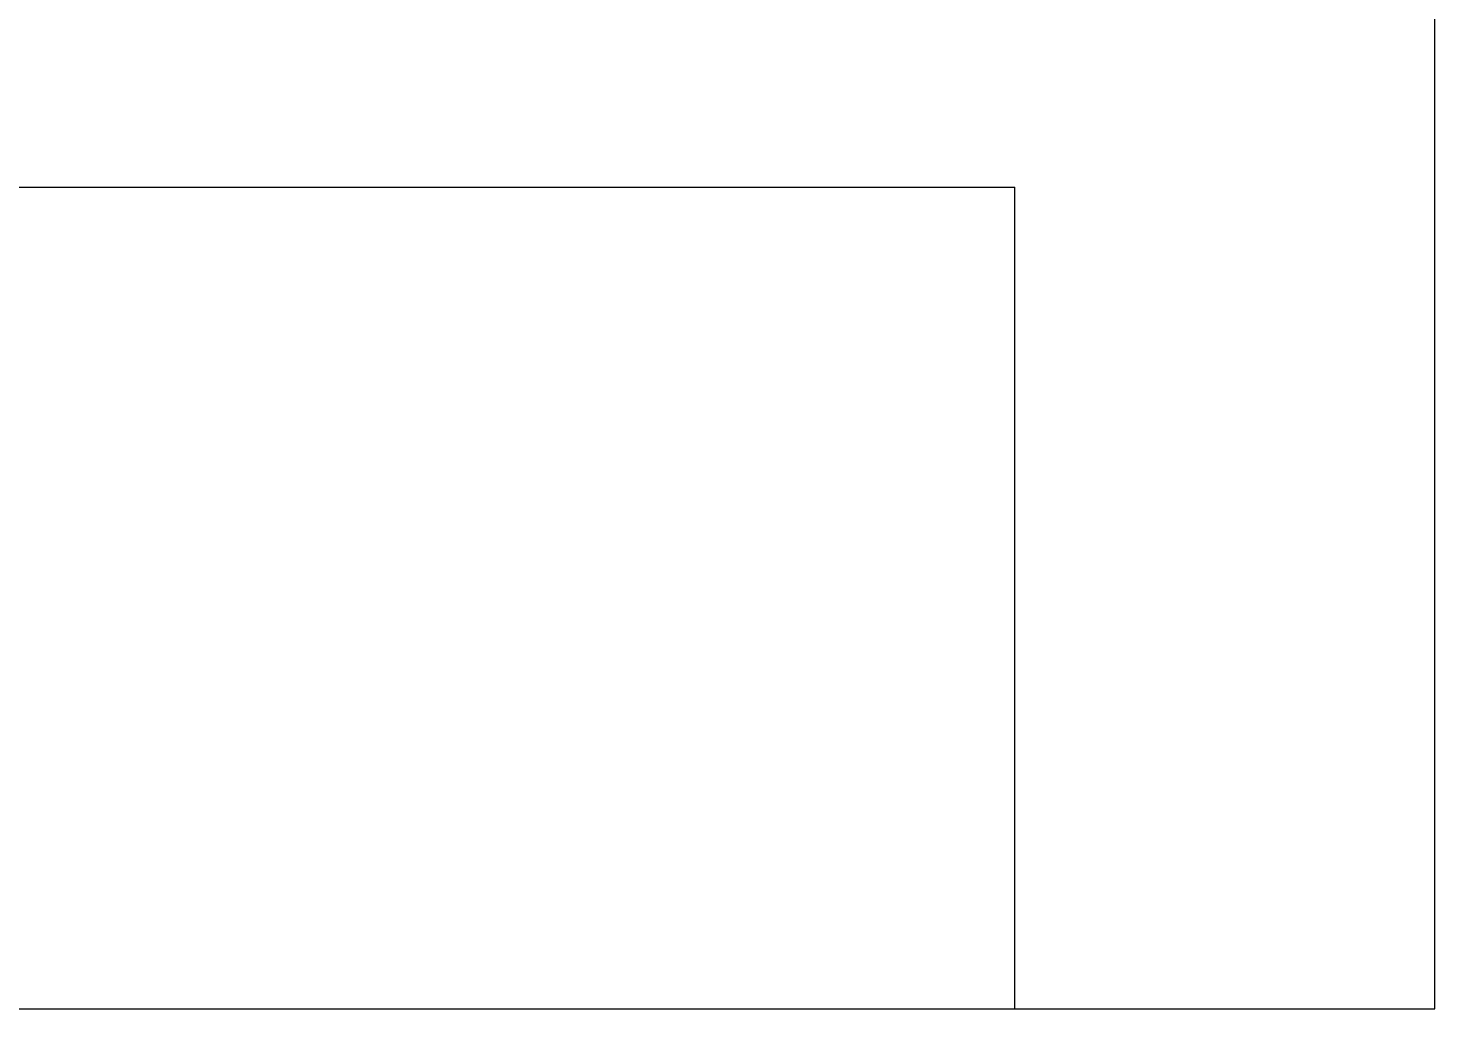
# Model space of a CAD drawing. Header units: inches. Extents: x -12418 to 57169, y -29325 to 19878.
# Drawn here: x 48278 to 49048, y 5053 to 5590 of the extents above; entities that cross this region are included whole.
import ezdxf
from ezdxf import colors
from ezdxf.entities.mleader import LeaderData, LeaderLine
from ezdxf.math import Vec2, Vec3

# ---------------------------------------------------------------- set-up
doc = ezdxf.new("R2010")
doc.units = ezdxf.units.IN
doc.header["$LTSCALE"] = 25
doc.header["$MEASUREMENT"] = 0
doc.linetypes.add('DASHDOT', pattern=[25.4, 12.7, -6.35, 0, -6.35])
doc.layers.get('0').update_dxf_attribs({"color": 8})
for name, color, linetype, lineweight in [('00-Ground Floor$0$Walls', 251, 'Continuous', 5), ('00-Ground Floor$0$Wooden Joinery', 251, 'Continuous', 5), ('E-LITE-CIRC @ 100', 6, 'Continuous', 25), ('E-LITE-CLNG-CNDT', 6, 'DASHDOT', 35)]:
    doc.layers.add(name, color=color, linetype=linetype, lineweight=lineweight)
doc.styles.add('DC_Simplex', font='SIMPLEX.shx', dxfattribs={"width": 0.7})

# ---------------------------------------------------------------- blocks, each defined once
blk = doc.blocks.new('00-Ground Floor')
at = {"layer": '00-Ground Floor$0$Walls'}
for p, q in [((49047.93, 5052.57, 0), (49047.93, 5802.57, 0)), ((46297.93, 5502.57, 0), (48817.93, 5502.57, 0)), ((46297.93, 5502.57, 0), (48817.93, 5502.57, 0)), ((48817.93, 5052.57, 0), (48817.93, 5502.57, 0)), ((48817.93, 5052.57, 0), (48817.93, 5502.57, 0)), ((48817.93, 5052.57, 0), (49047.93, 5052.57, 0)), ((48817.93, 5052.57, 0), (49047.93, 5052.57, 0))]:
    blk.add_line(p, q, dxfattribs=at)
at = {"layer": '00-Ground Floor$0$Wooden Joinery'}
blk.add_line((46297.93, 5052.57, 0), (48817.93, 5052.57, 0), dxfattribs=at)
blk = doc.blocks.new('ARR0W')
at = {"color": 45}
blk.add_ellipse((0, 0), major_axis=(0.4, 0), ratio=0.4, dxfattribs=at)
at = {"color": 45, "ltscale": 0.5}
blk.add_solid([(-1.4, 0.1667), (-0.4, 0), (-1.4, -0.1667)], dxfattribs=at)

msp = doc.modelspace()

# ---------------------------------------------------------------- block references
at = {"layer": 'E-LITE-CLNG-CNDT'}
msp.add_blockref('00-Ground Floor', (0, 0), dxfattribs=at)

# ---------------------------------------------------------------- leaders
at = {"layer": 'E-LITE-CIRC @ 100'}
ml = msp.add_multileader_mtext('Standard', dxfattribs=at)
ml.set_content('{\\Fdc_el_romans|c0;\\W0.8;TO\\Fromans|c0; \\Fsimplex|c0;PP-G\\Fdc_el_romans|c0;F\\Fsimplex|c0;/M23}', color=256, style='DC_Simplex')
ml.set_leader_properties()
ml.set_arrow_properties(name='ARR0W')
ml.build(insert=Vec2(0, 0))
ml.multileader.update_dxf_attribs({"dogleg_length": 200, "arrow_head_size": 140, "scale": 100})
ctx = ml.context
ctx.base_point, ctx.scale, ctx.char_height, ctx.arrow_head_size, ctx.landing_gap_size, ctx.plane_origin, ctx.plane_x_axis, ctx.plane_y_axis = Vec3(46551.16, 5830.25, 0), 100, 200, 140, 140, Vec3(38456.43, 962.76, 0), Vec3(1, -0.000001, 0), Vec3(0.000001, 1, 0)
notes = []
notes.append((ctx, [(1, (1, 1, 0), (46442.37, 5830.25, 0), (1, -0.000001, 0), 108.79, [(0, [(46034.11, 6183.47, 0)], 0, [])])]))
ctx.mtext.insert, ctx.mtext.text_direction, ctx.mtext.rotation, ctx.mtext.flow_direction = Vec3(46691.16, 5963.58, 0), Vec3(1, -0.000001, 0), 6.283185, 5
for ctx, leaders in notes:
    for number, flags, end, landing, length, lines in leaders:
        leader = LeaderData()
        leader.index, (leader.has_last_leader_line, leader.has_dogleg_vector, leader.attachment_direction) = number, flags
        leader.last_leader_point, leader.dogleg_vector, leader.dogleg_length = Vec3(end), Vec3(landing), length
        for number, points, colour, breaks in lines:
            line = LeaderLine()
            line.index, line.vertices, line.color, line.breaks = number, Vec3.list(points), colors.encode_raw_color(colour), breaks
            leader.lines.append(line)
        ctx.leaders.append(leader)

doc.saveas('drawing.dxf')
